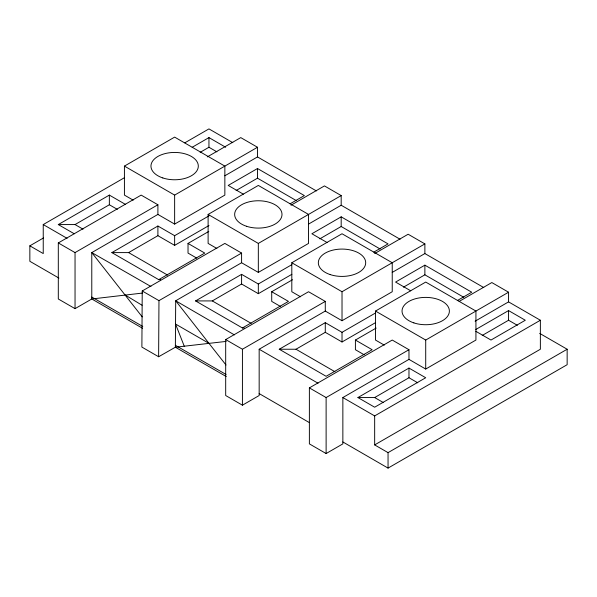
<?xml version="1.0" encoding="UTF-8"?>
<svg xmlns="http://www.w3.org/2000/svg" width="597" height="597" viewBox="0 0 597 597"><rect width="100%" height="100%" fill="white"/><g stroke="black" fill="none" stroke-linecap="round" stroke-linejoin="round"><path stroke-width="0.9" d="M91.781 297.052L91.781 298.985L75.043 308.649L58.305 298.985L58.305 242.934L141.161 195.1L157.899 204.764L157.899 214.427L91.781 252.598L91.781 297.052L142.773 326.462M216.883 248.479L208.114 243.419L208.114 214.427L258.329 185.436L308.545 214.427L308.545 243.419L258.329 272.411L241.591 262.747L175.705 300.784L175.361 347.223L226.263 376.543M259.165 393.58L259.165 395.52L242.427 405.184L225.688 395.52L225.688 339.574L308.545 291.732L325.283 301.395L325.283 311.059L259.165 349.238L259.165 393.58L309.179 422.497M342.857 441.952L342.857 443.884L326.119 453.548L309.38 443.884L309.38 387.893L392.236 340.051L408.975 349.715L408.975 359.379L342.857 397.557L342.857 441.952L388.05 468.1L567.15 364.7L567.15 349.238L539.718 333.402M241.591 262.747L241.591 253.083L224.853 243.419L142.228 290.978L141.885 347.081L158.623 356.745L175.361 347.223L226.151 341.409M158.623 356.745L158.966 300.642L241.591 253.083M133.191 200.159L124.422 195.1L124.422 166.108L174.637 137.116L224.853 166.108L224.853 195.1L174.637 224.091L157.899 214.427M43.566 237.912L29.85 245.83L43.238 253.561L43.238 224.569L124.489 177.667M184.816 142.832L208.95 128.9L232.8 142.668M74.244 233.778L58.305 224.569L109.355 195.1L125.295 204.301M192.189 147.272L208.95 137.601L225.688 147.265M58.305 224.569L75.043 224.569L109.355 204.764L117.325 209.36M200.174 152.332L208.95 147.265L216.92 151.862M207.301 156.907L240.755 137.601L257.494 147.265L257.494 156.929L316.38 190.921M58.305 242.934L75.043 252.598L157.899 204.764M124.422 166.108L174.637 195.1L257.494 147.265M224.838 175.779L257.494 156.929M160.593 279.657L158.735 279.657L111.87 252.598L157.899 226.024L174.637 235.688L208.987 215.853M290.105 203.808L304.358 195.577L257.494 168.526L228.196 185.436L243.345 194.174M111.87 252.598L128.609 252.598L157.899 235.688L174.637 245.352L208.987 225.517M236.113 190.525L257.494 178.19L296.418 200.659M196.794 258.143L188.025 253.083L188.025 243.419L208.801 231.427M158.735 279.657L204.764 253.083L188.025 243.419M290.993 205.226L324.447 185.913L341.185 195.577L341.185 205.241L400.072 239.24M208.114 214.427L258.329 243.419L341.185 195.577M308.53 224.099L341.185 205.241M244.285 327.977L242.427 327.977L195.562 300.918L241.591 274.344L258.329 284.008L291.881 264.635M373.797 252.128L388.05 243.897L341.185 216.838L311.888 233.755L327.037 242.494M195.562 300.918L212.301 300.918L241.591 284.008L258.329 293.672L291.881 274.299M319.805 238.845L341.185 226.502L380.102 248.979M300.575 296.799L291.806 291.732L291.806 262.747L342.021 233.755L392.236 262.747L392.236 291.732L342.021 320.723L325.283 311.059M280.486 306.462L271.717 301.395L271.717 291.732L292.493 279.747M242.427 327.977L288.455 301.395L271.717 291.732M374.685 253.546L408.139 234.233L424.877 243.897L424.877 253.561L483.764 287.56M225.688 339.574L242.427 349.238L325.283 301.395M291.806 262.747L342.021 291.732L424.877 243.897M392.222 272.419L424.877 253.561M364.177 354.782L355.409 349.715L355.409 340.051L372.147 349.715L326.119 376.297L279.254 349.238L325.283 322.656L342.021 332.32L375.573 312.955M457.489 300.448L471.742 292.217L424.877 265.158L395.58 282.075L410.729 290.814M279.254 349.238L295.993 349.238L325.283 332.32L342.021 341.984L375.573 322.619M403.497 287.164L424.877 274.821L463.794 297.299M384.267 345.118L375.498 340.051L375.498 311.059L425.713 282.068L475.928 311.059L475.928 340.051L425.713 369.043L408.975 359.379M355.409 340.051L376.177 328.059M459.175 301.403L491.824 282.553L508.562 292.217L508.562 301.881L475.115 321.193M309.38 387.893L326.119 397.55L408.975 349.715M375.498 311.059L425.713 340.051L508.562 292.217M357.924 397.557L408.975 368.08L425.713 377.744L374.662 407.214L357.924 397.557L374.662 397.557L383.423 402.617M475.846 329.469L508.562 310.582L525.3 320.246L490.988 340.051L475.846 331.313M374.662 397.557L408.975 377.744L417.743 382.804M482.234 335.447L508.562 320.246L517.33 325.305M374.662 415.915L540.367 320.246L540.367 349.238L374.662 444.907L374.662 415.915L342.857 397.557M374.662 444.907L388.05 452.638L567.15 349.238M142.519 328.26L91.781 298.985L142.608 293.052M175.361 345.29L226.062 374.483M150.966 286.53L91.781 252.598L142.243 316.888M508.562 301.881L540.367 320.246M128.609 252.598L167.533 275.068M212.301 300.918L251.218 323.387M295.993 349.238L334.91 371.707M75.043 224.569L83.013 229.173M43.238 224.569L67.095 238.345M259.165 349.238L318.052 383.229M142.228 290.978L158.966 300.642M226.002 364.991L208.965 343.35L175.511 324.022L184.249 346.185M58.902 278.068L29.85 261.292L29.85 245.83M234.39 334.895L175.705 300.784L208.965 343.35M125.34 295.097L142.056 305.254M508.562 310.582L508.562 320.246M425.713 340.051L425.713 369.043M424.877 265.158L424.877 274.821M408.975 368.08L408.975 377.744M388.05 452.638L388.05 468.1M342.021 291.732L342.021 320.723M342.021 332.32L342.021 341.984M341.185 216.838L341.185 226.502M326.119 397.55L326.119 453.548M325.283 322.656L325.283 332.32M258.329 243.419L258.329 272.411M258.329 284.008L258.329 293.672M257.494 168.526L257.494 178.19M242.427 349.238L242.427 405.184M241.591 274.344L241.591 284.008M208.95 137.601L208.95 147.265M174.637 195.1L174.637 224.091M174.637 235.688L174.637 245.352M157.899 226.024L157.899 235.688M109.355 195.1L109.355 204.764M75.043 252.598L75.043 308.649M413.878 322.895A23.671 13.664 0 0 0 449.384 311.059A23.671 13.664 0 0 0 413.878 299.224A23.671 13.664 0 0 0 413.878 322.895M330.186 274.583A23.671 13.664 0 0 0 365.692 262.747A23.671 13.664 0 0 0 330.186 250.904A23.671 13.664 0 0 0 330.186 274.583M246.494 226.263A23.671 13.664 0 0 0 282 214.427A23.671 13.664 0 0 0 246.494 202.592A23.671 13.664 0 0 0 246.494 226.263M162.802 177.943A23.671 13.664 0 0 0 198.308 166.108A23.671 13.664 0 0 0 162.802 154.272A23.671 13.664 0 0 0 162.802 177.943"/></g></svg>
